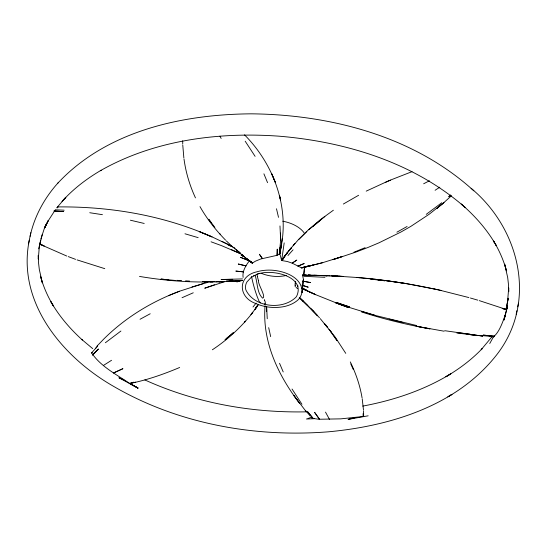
<?xml version="1.0" encoding="UTF-8"?>
<svg xmlns="http://www.w3.org/2000/svg" width="547" height="547" viewBox="0 0 547 547"><rect width="100%" height="100%" fill="white"/><g stroke="black" fill="none" stroke-linecap="round" stroke-linejoin="round"><path stroke-width="0.82" d="M256.94 274.45C270.403 268.29 306.635 276.071 296.44 296.679C283.298 310.58 254.109 307.626 245.801 289.76A26.447 16.212 5.5 0 1 246.957 281.924L251.073 277.5L258.006 273.671M297.876 286.635L297.725 285.213M295.524 283.989L295.489 281.609M279.975 225.938L280.652 240.167L279.264 254.321L276.31 255.483L260.714 259.011L255.422 261.179L252.317 263.114L245.008 257.459M306.771 275.189C298.826 273.083 305.342 278.307 302.792 281.903M311.455 417.087L311.482 417.799L312.816 418.421L318.846 419.255L340.74 418.858L363.16 416.493L363.099 413.635M265.083 305.67C261.992 341.362 278.197 375.543 299.496 403.16L293.835 395.413L305.718 411.029M303.729 275.565L304.515 267.141M303.735 275.483L304.515 267.127M91.39 352.548C100.374 366.367 116.586 374.545 130.063 383.693L138.042 388.11L118.877 377.758L123.964 379.905M249.562 260.898L252.317 263.114L248.673 260.304L249.548 261.042M250.512 261.61L252.427 262.833M282.252 238.41L279.832 253.664L281.643 260.522L284.187 242.909M303.243 280.221C302.443 287.387 303.346 296.214 296.713 301C293.315 303.681 289.254 305.308 285.09 306.375C275.305 308.515 264.864 307.523 255.695 303.489C237.972 297.315 237.398 276.085 256.687 271.859A30.14 18.475 5.5 0 1 271.333 270.156C284.03 270.779 302.628 277.179 302.06 292.542L303.332 279.667M363.215 416.103L363.611 416.376L363.605 415.364L363.659 416.417L363.16 416.493M295.407 285.52C295.018 288.809 294.833 282.143 295.619 281.691M29.292 240.167C16.54 302.635 62.884 357.396 113.701 386.421C178.083 423.843 254.642 437.641 328.439 431.809C389.649 426.147 455.077 406.312 495.097 356.808C538.118 304.125 520.539 229.302 471.104 188.305M39.446 245.131L38.297 259.114L38.269 255.387L38.502 262.451L39.316 269.521L42.338 282.847L40.519 276.153C43.316 286.614 47.739 296.611 53.346 305.855L50.741 301.459C59.001 315.975 70.002 328.795 82.351 339.981L81.633 339.338L92.689 348.63M507.554 301.869L508.703 287.886L508.724 291.64L508.491 284.577L507.684 277.507L504.662 264.18L506.474 270.868C503.684 260.406 499.261 250.417 493.647 241.165L494.338 242.321C485.545 227.798 474.003 215.087 461.21 203.997L465.367 207.662C414.182 162.644 345.841 141.714 278.888 136.169C217.938 131.854 154.097 140.141 100.34 170.719L101.127 170.254C86.7 178.698 73.202 188.941 62.05 201.446L65.845 197.289L57.579 206.875M281.315 245.747C288.912 205.364 273.069 163.546 244.53 134.849M279.332 253.931L280.214 247.326L279.264 254.321L279.832 253.664M280.426 250.745L281.267 245.918L279.886 253.446L279.77 252.885M38.714 248.823L42.242 234.519M506.105 309.048L508.286 298.204L506.816 305.404M30.099 236.318C34.365 216.27 44.615 197.665 58.372 182.548M516.156 314.354L516.901 310.682M517.708 306.853L518.453 303.188M506.912 308.85L507.575 305.623L504.04 319.92L506.693 309.636M28.547 243.812L30.844 232.666M506.891 308.829L507.575 305.623M505.572 314.046C502.864 321.581 499.445 332.084 493.599 336.685M39.664 243.88L44.04 245.938L39.664 243.88L40.013 242.376M40.246 241.453L40.492 240.427M504.04 319.92L505.537 314.108M40.868 239.06L44.416 228.202M45.175 226.335L45.49 225.535M46.051 224.236L44.902 227.531L48.136 220.66L44.963 227.217L48.546 220.311L55.103 210.171M265.227 303.694C265.22 304.187 265.568 300.816 264.365 300.508M44.526 227.949L44.888 227.046M91.363 352.651L92.211 352.494M489.75 343.495L493.647 336.494M257.193 306.286L256.598 307.209L257.152 306.183M281.691 260.468L282.17 259.729M281.835 260.351L282.184 259.702M332.74 259.675L342.49 256.461L322.709 262.663L301.8 267.982L292.173 263.148L296.809 260.071L292.187 263.148L287.305 261.507L281.643 260.522L282.676 259.039M284.255 256.769L282.71 259.052M250.882 314.737L258.389 304.727M281.726 260.393L283.804 257.562M283.907 257.37L282.826 258.909L285.671 254.964M284.317 256.659L284.857 255.893L284.303 256.666M289.479 249.876L283.763 257.548M282.177 259.798L284.303 256.803M284.843 256.037L285.999 254.553M255.688 307.845L257.651 305.158M255.305 308.905L254.683 309.759L256.591 307.257M249.541 260.625C245.897 265.445 242.136 271.059 243.094 277.418M257.179 306.409L257.801 305.575M491.89 336.856L481.148 349.731L482.057 348.747C471.452 359.803 459.083 369.061 445.873 376.767L450.783 373.82C423.932 390.264 393.58 400.336 362.743 406.1M286.122 254.376L289.616 249.863M302.197 267.777L322.709 262.663M252.823 312.289L251.497 313.882L252.16 313.069M251.579 313.957C240.482 327.844 227.196 339.967 212.366 349.779M265.104 303.838L264.358 304.023M286.512 253.651L287.086 252.926M287.113 253.035L287.688 252.304L285.917 254.505M252.994 307.011L256.092 303.1M333.383 210.212L320.159 219.846L308.296 229.925L298.354 239.73L289.377 250.041L290.067 249.309M288.433 251.367L290.847 248.386M255.969 308.111L256.625 307.291M288.221 251.524L288.837 250.786M290.033 249.316L291.298 247.859L290.642 248.584M288.85 250.663L289.425 249.986M293.124 245.61L294.443 244.16L293.746 244.892M294.354 244.14L294.997 243.394M95.486 348.432L97.646 345.984M287.982 255.517L293.062 249.801M91.411 353.082L96.867 347.024M57.449 183.56C106.344 130.897 182.062 114.302 251.394 113.831C330.764 114.651 414.031 136.34 473.825 190.821M96.942 346.148L103.698 339.113C125.065 317.841 151.293 301.746 179.491 291.243M298.655 239.593L306.84 231.511M451.555 195.648L443.802 202.677L429.169 214.239L410.9 226.342L400.985 232.003L379.03 242.793L367.823 247.524L355.926 252.071L333.403 259.565M450.55 195.074L448.759 196.742L450.468 195.142M308.679 229.795L324.87 216.496M312.556 226.766L320.631 220.092M227.005 338.046L228.181 337.061M105.373 342.743L120.921 331.031M441.771 202.739L426.229 214.356M435.104 190.267L439.802 187.17M103.513 365.403L111.554 360.288M449.969 374.312L450.783 373.82M448.561 396.431L451.966 394.394L447.774 396.903M259.921 273.254L258.998 273.623M343.359 204.031L358.627 195.265M396.89 232.202L407.084 226.492M140.032 319.277L150.206 313.759M423.651 183.771L429.388 180.797M302.47 275.168L303.277 275.36M366.216 191.142L388.794 180.736L412.021 171.649M182.055 297.705L193.262 292.789M179.662 367.475C163.71 374.237 146.671 380.186 129.954 383.468M385.293 182.411L390.551 180.182M353.93 252.222L365.102 247.682M168.367 295.722L179.648 291.175L203.347 283.551M311.305 417.32L306.484 419.029L314.142 418.715M214.492 284.789L204.728 288.214L224.543 281.732M241.658 280.379L236.81 281.883L241.494 280.454M191.935 287.004L207.682 282.402M303.147 267.408L310.156 265.5L301.301 267.88L312.987 265.104L302.983 267.442M134.288 382.51L135.67 382.155M356.323 417.375L348.07 419.412L368.158 415.809M131.895 382.743L134.042 382.216L131.595 382.804M253.863 275.784L253.446 275.791M286.348 275.462C278.061 277.302 269.24 276.55 261.377 273.35M240.851 280.529L242.314 280.365L234.991 280.939M237.931 280.686L234.991 281.001M242.314 280.522L237.904 280.891M236.434 281.021L237.924 280.871L221.74 281.801M242.3 280.447L239.381 280.632M233.542 281.021L227.641 281.479L233.521 281.185M236.29 280.638L237.966 280.536M220.311 281.753L218.814 281.828L220.284 281.801M221.767 281.616L218.807 281.705M233.514 281.144L236.454 280.994M232.748 279.319L221.118 279.503L242.451 278.908M220.291 281.616L221.761 281.575M215.874 281.794L217.337 281.746M307.086 411.823C251.599 413.081 195.505 402.927 144.852 379.933M303.872 275.175L302.436 275.203L311.12 275.237L308.214 275.175L309.67 275.216M303.838 275.298L305.288 275.291L302.429 275.278L318.395 275.524L314.046 275.38M223.217 281.691L208.462 282.04M221.754 281.76L223.197 281.739M57.565 206.923C110.344 206.356 163.615 215.381 212.01 236.892L199.211 231.586L211.901 236.81L232.017 246.369M139.499 276.42C162.261 280.255 185.378 282.3 208.469 281.972M209.959 281.992L212.892 282.006M308.187 275.326L314.005 275.421M308.193 275.189L327.202 275.626M313.985 275.264L325.67 275.558M56.526 207.737L57.961 207.764M312.569 275.223L316.939 275.332M316.952 275.428L341.868 276.474L338.928 276.283M324.262 275.531L325.704 275.565M311.113 275.353L312.556 275.394M206.978 282.047L204.031 281.999L205.501 282.054M328.658 275.681L330.115 275.729M325.704 275.722L327.168 275.791L322.792 275.599M55.315 209.816L64.163 210.192M303.756 276.29L324.939 277.308M340.405 276.372L359.953 277.685M333.048 275.989L335.967 276.146M185.891 281.356L187.683 281.452M185.59 280.871L189.577 281.09M54.132 211.019L63.712 211.607L53.982 210.998M176.838 280.324L181.604 280.638M489.298 336.535L493.579 336.863M175.252 280.461L160.948 279.059L168.073 279.804M356.323 277.377C382.456 279.544 408.431 283.442 434.065 288.966L406.147 283.585L384.876 280.44M358.169 277.616L377.833 279.565L406.25 283.572M482.946 335.673L494.146 336.713M482.693 335.967L469.852 334.593L482.666 335.961M482.57 335.981L456.916 333.048M370.538 279.1L384.814 280.782L377.69 279.907M457.408 332.617L470.167 334.272L444.718 330.703M89.742 212.728L102.439 214.684M444.13 331.208L416.021 326.183L429.956 328.856C406.824 324.706 383.939 319.188 361.574 311.94M440.998 290.45L434.127 288.925L441.06 290.478M349.02 307.359L375.577 315.516L416.732 325.561M440.944 290.491L468.916 297.582M130.391 220.209L144.21 223.456M389.156 319.147L402.907 322.498M470.413 298.012L477.818 300.166M104.771 268.659L77.072 259.893M479.295 300.624L505.209 309.117M184.982 233.781L198.171 237.651M362.196 311.612L375.57 315.523M301.944 285.185L308.228 287.216L302.231 285.26M211.074 241.808L221.446 245.617L240.646 253.781L231.552 249.692M335.837 302.853L348.617 307.551L335.879 302.867M335.961 302.908L348.651 307.571M75.589 259.367L68.245 256.598M336.145 302.874L315.694 294.683L302.149 288.542L315.701 294.703L302.245 288.57M66.775 256.051L39.616 244.126M302.546 288.344L306.402 290.047L302.019 288.098M39.616 244.147L41.141 244.851M244.229 256.591L241.159 255.169L244.249 256.605M228.12 244.96L230.991 246.307M302.867 288.7L305.739 290.067L302.826 288.652M222.089 241.459L231.333 246.034M260.632 302.915L259.134 301.452L257.254 296.761A118.35 87.069 -87.1 0 1 252.304 280.05L251.524 276.44M296.043 287.414L297.493 288.563M246.793 258.793L247.729 259.476L246.8 258.745M252.352 262.977L251.408 262.328L252.324 263.018M250.471 261.733L251.394 262.444M246.813 258.881L248.612 260.31L247.75 259.593M242.225 254.745L243.408 255.729L242.246 254.738M245.918 258.17L246.786 258.888L232.031 246.341M243.21 256.01L244.085 256.748M242.246 255.305L243.121 256.044L242.335 255.292M238.786 251.77L240.509 253.261M238.759 251.777L239.907 252.776M232.817 247.114L226.362 240.919M301.062 299.216L299.312 297.547L311.482 309.267M233.972 247.415L235.183 248.516M236.393 249.623L238.205 251.278M299.312 297.547L300.194 298.382M301.971 300.023L303.701 301.712L302.867 300.871M307.838 305.629L300.939 298.97L317.581 315.783L311.195 308.993L312.809 310.689M313.116 310.983L319.51 317.786M313.896 311.797L312.296 310.122M225.596 240.154C215.73 230.089 206.93 218.916 199.99 206.629M320.268 318.655L334.648 336.337L345.759 353.362M219.504 233.384L220.393 234.376M325.458 324.617L326.333 325.656M305.595 410.578L310.272 416.096M214.889 227.436L208.687 219.244L211.73 223.347M330.901 332.125L337.075 340.603L334.046 336.357M245.186 141.201L255.107 156.36M301.958 404.281L292.043 389.026M304.535 233.624L303.667 232.208A30.188 18.502 5.5 0 0 291.489 223.716A30.188 18.502 5.5 0 0 282.778 221.214M495.561 244.393L496.252 245.562L493.647 241.165M325.506 412.11L329.479 419.399M219.969 136.203L221.152 138.446M350.805 363.981L353.266 369.423M350.299 361.909C355.796 373.273 359.988 385.334 362.059 397.806M279.531 363.276L283.216 371.939M195.47 197.884C189.754 185.57 185.802 172.421 183.997 158.958M263.907 173.823L267.565 182.684M264.577 300.071L264.468 299.578M258.499 280.652C257.726 284.201 266.608 297.069 262.649 298.17C256.817 292.953 257.692 282.655 255.134 275.558M257.056 274.929L257.398 276.379M276.488 208.763L278.512 217.35M268.68 327.653L270.669 336.631M362.217 398.763L363.461 409.915M183.854 157.912L182.766 145.099M266.615 306.628L267.251 318.737M363.495 410.838L363.652 415.433M182.746 144.032L182.671 140.798M280.556 233.056L280.652 240.167M266.628 306.628L266.683 311.428M258.485 280.659A83.007 76.471 -46.3 0 1 257.384 276.379M277.165 254.006L277.151 255.251L277.247 249.124L277.165 254.006M130.063 383.604L138.042 388.11L130.063 383.625L131.56 383.249L130.063 383.604M280.912 246.615L279.708 253.897L280.912 246.615M282.006 260.42L283.968 257.63L282.006 260.42M283.763 257.432L283.264 258.17L283.763 257.432M245.439 321.219L244.714 322.005L245.439 321.219M98.351 349.116L92.587 355.017L98.351 349.116M233.234 332.795L225.132 339.755L233.234 332.795M443.802 202.677L436.691 208.523L443.856 202.616M113.598 372.924L122.822 368.726L113.598 372.924M304.091 263.579L297.999 266.081L304.091 263.579M133.974 382.394L129.666 383.447L133.974 382.394M243.367 271.852L235.819 271.086L243.299 271.866M242.287 280.57L240.824 280.686L242.287 280.57M232.106 280.885L226.26 281.158L232.14 280.885M302.744 275.408L308.139 275.462L302.744 275.408M214.465 281.493L202.67 281.466L214.465 281.493M337.396 276.064L331.544 275.797L343.277 276.433L337.396 276.064M494.625 336.241L483.316 335.106L494.625 336.241M310.539 282.594L303.052 281.172L310.539 282.594M262.348 258.499L259.428 254.307L262.348 258.499M245.918 265.876L238.355 264.051L245.918 265.876M506.679 309.951L502.255 308.405L506.679 309.951M349.485 306.894L336.535 302.546L349.485 306.894M506.748 309.657L505.196 309.069L506.748 309.657M249.364 260.857L240.557 257.329L249.364 260.857M252.338 262.861L248.878 260.256L252.338 262.861M313.212 418.51L307.729 411.85L313.212 418.51M327.721 327.585L324.248 323.38L327.721 327.605M331.017 331.81L329.13 329.41L331.017 331.81M318.662 418.086L314.593 412.342L319.496 419.289L318.662 418.086M271.599 173.556L275.285 182.178L271.599 173.556M279.524 195.635L280.543 200.086L279.524 195.635"/></g></svg>
